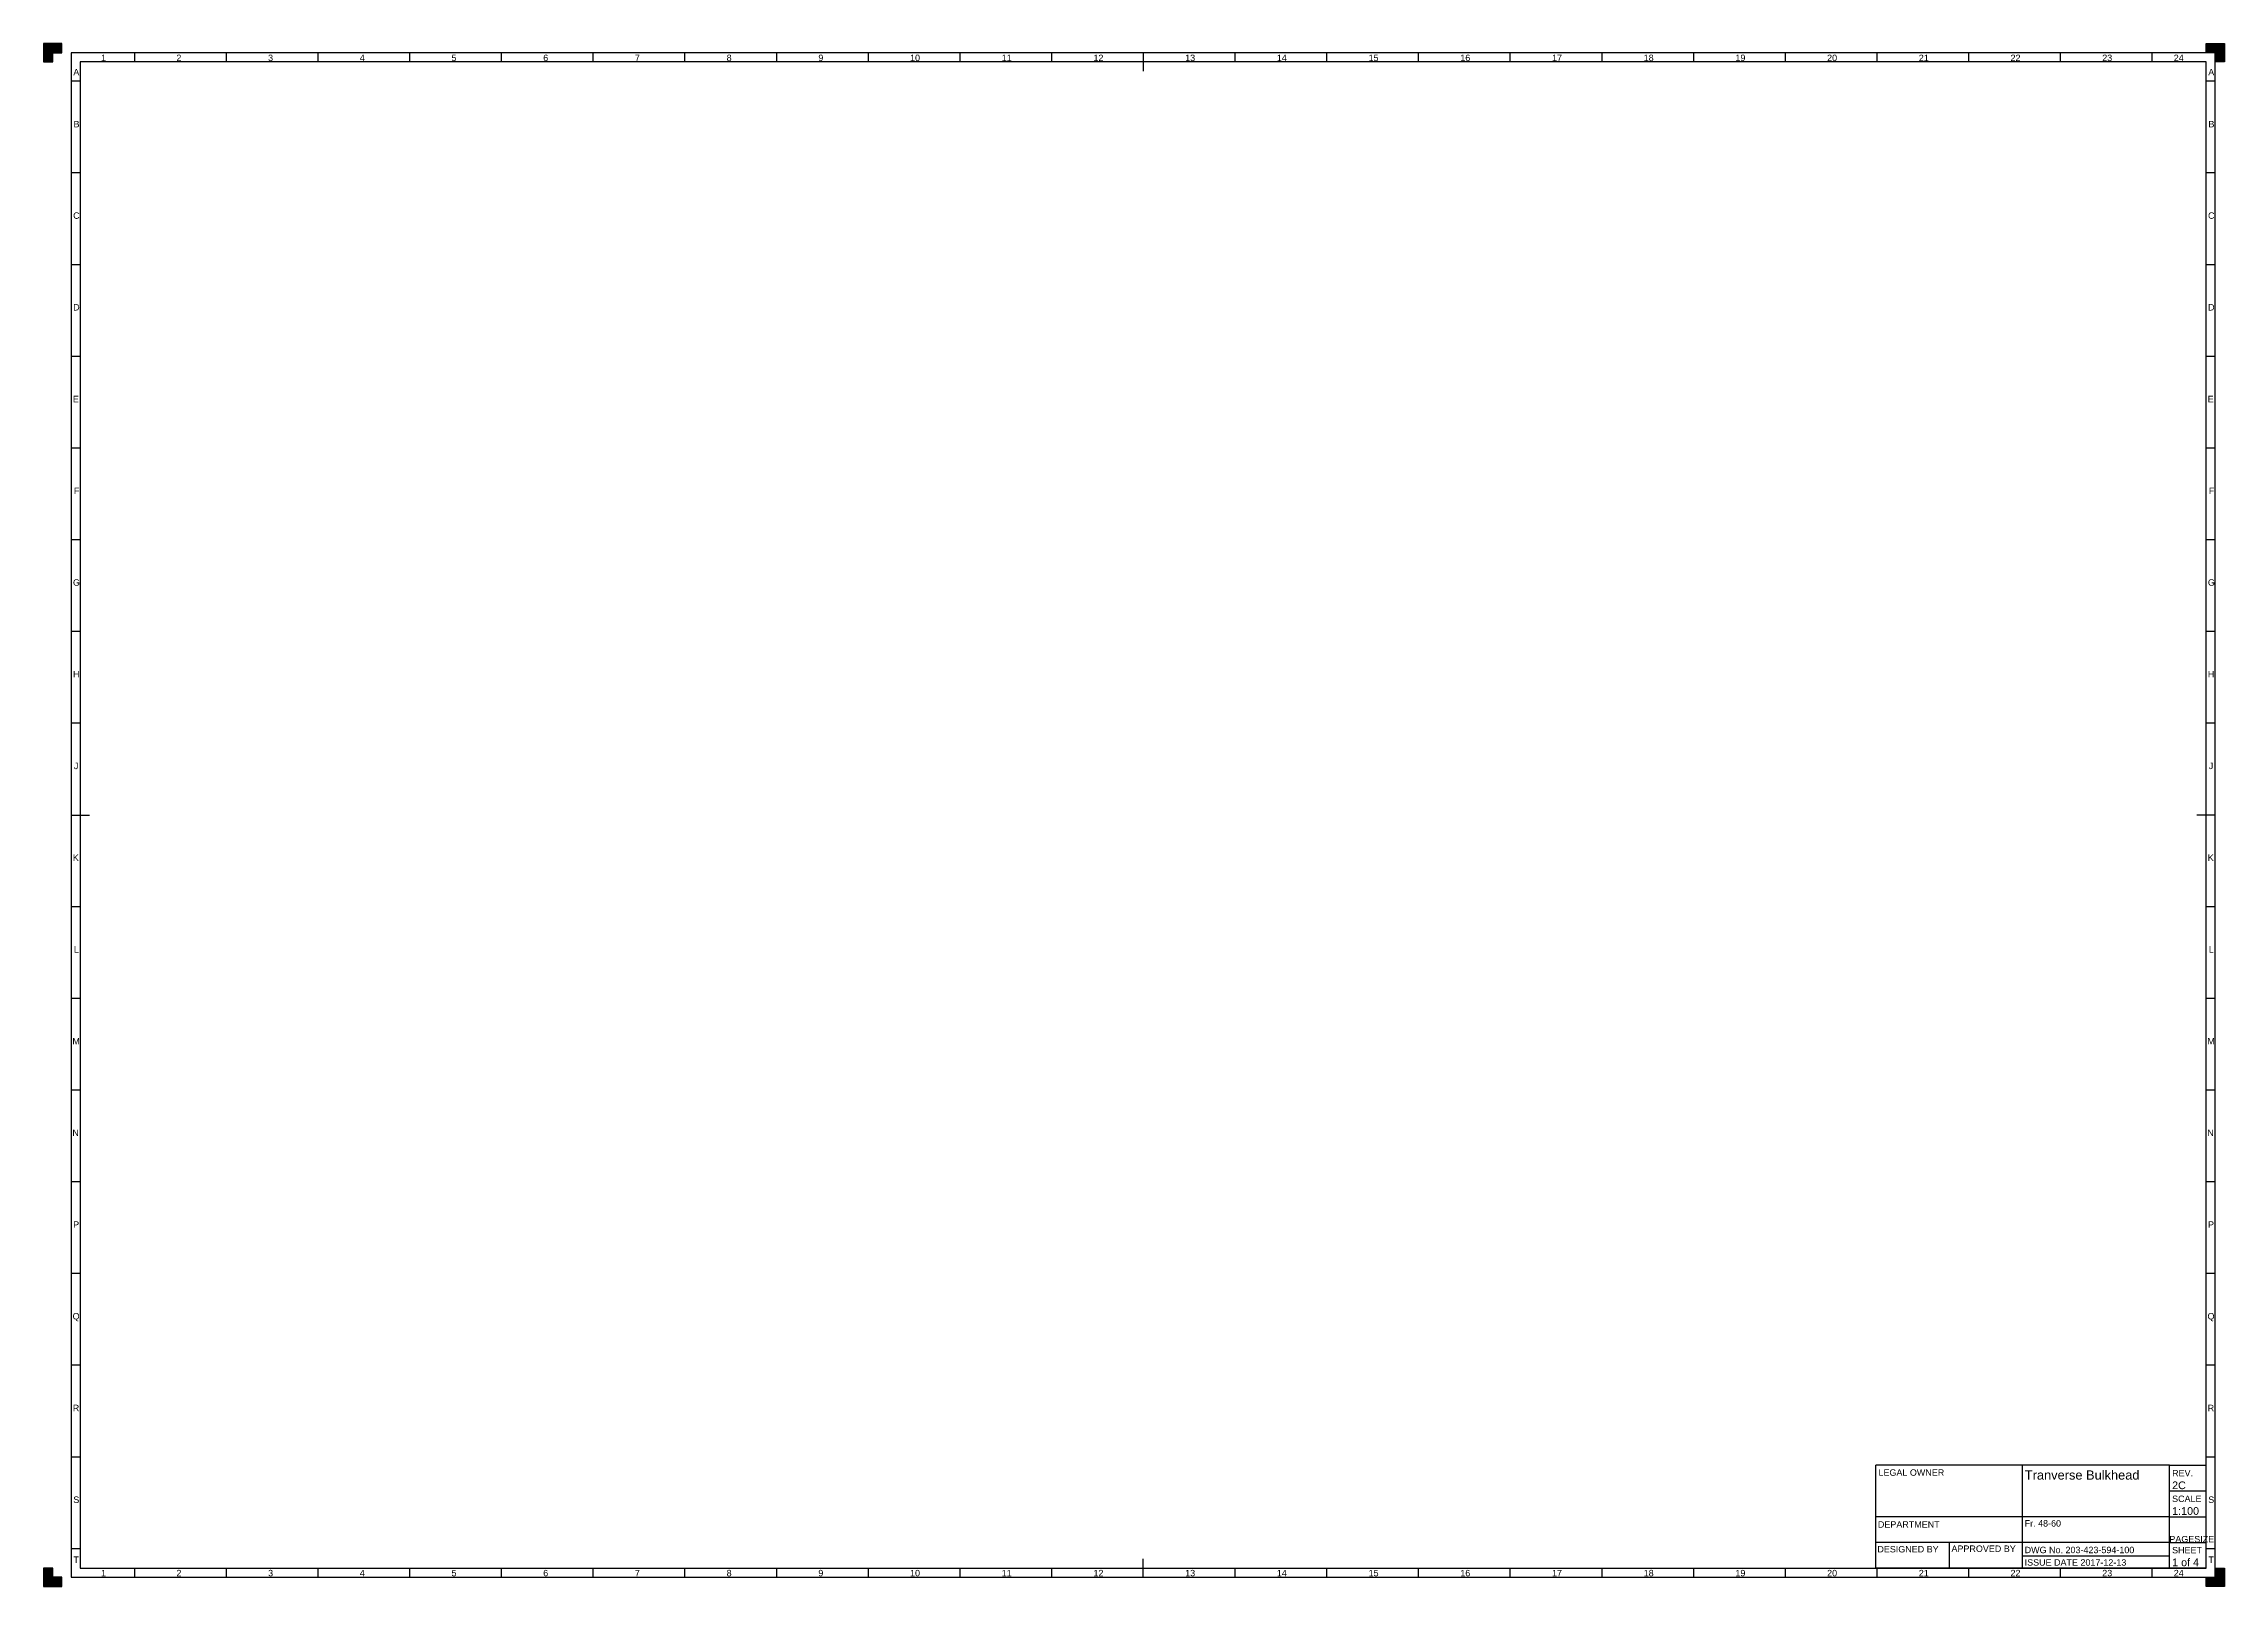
# Paper-space layout 'Layout1' of a CAD drawing. Header units: inches, sheet in millimetres. Extents: x 0 to 1189, y 0 to 841.
import ezdxf

# ---------------------------------------------------------------- set-up
doc = ezdxf.new("R2010")
doc.units = ezdxf.units.IN
doc.header["$MEASUREMENT"] = 0
doc.styles.get("Standard").update_dxf_attribs({"font": 'Arial.ttf'})

psp = doc.layouts.get("Layout1")

# ---------------------------------------------------------------- hatches: boundary and pattern name
h = psp.add_hatch(color=256)
h.dxf.hatch_style = 1
h.paths.add_polyline_path([(10, 841), (0, 841), (0, 831), (5, 831), (5, 836), (10, 836)])
h = psp.add_hatch(color=256)
h.dxf.hatch_style = 1
h.paths.add_polyline_path([(1189, 841), (1179, 841), (1179, 836), (1184, 836), (1184, 831), (1189, 831)])
h = psp.add_hatch(color=256)
h.dxf.hatch_style = 1
h.paths.add_polyline_path([(5, 10), (0, 10), (0, 0), (10, 0), (10, 5), (5, 5)])
h = psp.add_hatch(color=256)
h.dxf.hatch_style = 1
h.paths.add_polyline_path([(1189, 10), (1184, 10), (1184, 5), (1179, 5), (1179, 0), (1189, 0)])

# ---------------------------------------------------------------- linework, layer by layer
for p, q in [((10, 841), (0, 841)), ((0, 841), (0, 831)), ((5, 831), (5, 836)), ((5, 836), (10, 836)), ((10, 836), (10, 841)), ((1184, 836), (15, 836)), ((15, 836), (15, 5)), ((49.5, 836), (49.5, 831)), ((99.5, 836), (99.5, 831)), ((149.5, 836), (149.5, 831)), ((199.5, 836), (199.5, 831)), ((249.5, 836), (249.5, 831)), ((299.5, 836), (299.5, 831)), ((349.5, 836), (349.5, 831)), ((399.5, 836), (399.5, 831)), ((449.5, 836), (449.5, 831)), ((499.5, 836), (499.5, 831)), ((549.5, 836), (549.5, 831)), ((599.5, 836), (599.5, 826)), ((649.5, 836), (649.5, 831)), ((699.5, 836), (699.5, 831)), ((749.5, 836), (749.5, 831)), ((799.5, 836), (799.5, 831)), ((849.5, 836), (849.5, 831)), ((899.5, 836), (899.5, 831)), ((949.5, 836), (949.5, 831)), ((999.5, 836), (999.5, 831)), ((1049.5, 836), (1049.5, 831)), ((1099.5, 836), (1099.5, 831)), ((1149.5, 836), (1149.5, 831)), ((1179, 836), (1179, 841)), ((1179, 841), (1189, 841)), ((1184, 836), (1179, 836)), ((1184, 5), (1184, 836)), ((1184, 831), (1184, 836)), ((1189, 841), (1189, 831)), ((0, 831), (5, 831)), ((20, 820.5), (15, 820.5)), ((1179, 831), (20, 831)), ((20, 831), (20, 10)), ((1179, 10), (1179, 831)), ((1184, 820.5), (1179, 820.5)), ((1189, 831), (1184, 831)), ((20, 770.5), (15, 770.5)), ((1184, 770.5), (1179, 770.5)), ((20, 720.5), (15, 720.5)), ((1184, 720.5), (1179, 720.5)), ((20, 670.5), (15, 670.5)), ((1184, 670.5), (1179, 670.5)), ((20, 620.5), (15, 620.5)), ((1184, 620.5), (1179, 620.5)), ((20, 570.5), (15, 570.5)), ((1184, 570.5), (1179, 570.5)), ((20, 520.5), (15, 520.5)), ((1184, 520.5), (1179, 520.5)), ((20, 470.5), (15, 470.5)), ((1184, 470.5), (1179, 470.5)), ((15, 420.5), (25, 420.5)), ((1184, 420.5), (1174, 420.5)), ((20, 370.5), (15, 370.5)), ((1184, 370.5), (1179, 370.5)), ((20, 320.5), (15, 320.5)), ((1184, 320.5), (1179, 320.5)), ((20, 270.5), (15, 270.5)), ((1184, 270.5), (1179, 270.5)), ((20, 220.5), (15, 220.5)), ((1184, 220.5), (1179, 220.5)), ((20, 170.5), (15, 170.5)), ((1184, 170.5), (1179, 170.5)), ((20, 120.5), (15, 120.5)), ((1184, 120.5), (1179, 120.5)), ((20, 70.5), (15, 70.5)), ((999, 10), (999, 66)), ((1079, 66), (999, 66)), ((1079, 10), (1079, 66)), ((1159, 66), (1079, 66)), ((1159, 10), (1159, 66)), ((1159, 66), (1179, 66)), ((1184, 70.5), (1179, 70.5)), ((1159, 52), (1179, 52)), ((1079, 38), (999, 38)), ((1159, 38), (1079, 38)), ((1159, 38), (1179, 38)), ((1079, 24), (999, 24)), ((1039, 24), (1039, 10)), ((1159, 24), (1079, 24)), ((1159, 24), (1179, 24)), ((20, 20.5), (15, 20.5)), ((599.5, 5), (599.5, 15)), ((1159, 16.5), (1079, 16.5)), ((1184, 20.5), (1179, 20.5)), ((5, 10), (0, 10)), ((0, 10), (0, 0)), ((0, 0), (10, 0)), ((5, 5), (5, 10)), ((10, 5), (5, 5)), ((10, 0), (10, 5)), ((15, 5), (1184, 5)), ((20, 10), (1179, 10)), ((49.5, 10), (49.5, 5)), ((99.5, 10), (99.5, 5)), ((149.5, 10), (149.5, 5)), ((199.5, 10), (199.5, 5)), ((249.5, 10), (249.5, 5)), ((299.5, 10), (299.5, 5)), ((349.5, 10), (349.5, 5)), ((399.5, 10), (399.5, 5)), ((449.5, 10), (449.5, 5)), ((499.5, 10), (499.5, 5)), ((549.5, 10), (549.5, 5)), ((649.5, 10), (649.5, 5)), ((699.5, 10), (699.5, 5)), ((749.5, 10), (749.5, 5)), ((799.5, 10), (799.5, 5)), ((849.5, 10), (849.5, 5)), ((899.5, 10), (899.5, 5)), ((949.5, 10), (949.5, 5)), ((1179, 10), (999, 10)), ((999.5, 10), (999.5, 5)), ((1049.5, 10), (1049.5, 5)), ((1099.5, 10), (1099.5, 5)), ((1149.5, 10), (1149.5, 5)), ((1179, 0), (1179, 5)), ((1179, 5), (1184, 5)), ((1189, 0), (1179, 0)), ((1184, 10), (1189, 10)), ((1184, 5), (1184, 10)), ((1189, 10), (1189, 0))]:
    psp.add_line(p, q)

# ---------------------------------------------------------------- texts
for s, height, p in [('1', 3.5, (31.3, 831.5)), ('2', 3.5, (72.4, 831.5)), ('3', 3.5, (122.4, 831.5)), ('4', 3.5, (172.4, 831.5)), ('5', 3.5, (222.4, 831.5)), ('6', 3.5, (272.4, 831.5)), ('7', 3.5, (322.4, 831.5)), ('8', 3.5, (372.4, 831.5)), ('9', 3.5, (422.4, 831.5)), ('10', 3.5, (472.4, 831.5)), ('11', 3.5, (522.4, 831.5)), ('12', 3.5, (572.4, 831.5)), ('13', 3.5, (622.4, 831.5)), ('14', 3.5, (672.4, 831.5)), ('15', 3.5, (722.4, 831.5)), ('16', 3.5, (772.4, 831.5)), ('17', 3.5, (822.4, 831.5)), ('18', 3.5, (872.4, 831.5)), ('19', 3.5, (922.4, 831.5)), ('20', 3.5, (972.4, 831.5)), ('21', 3.5, (1022.4, 831.5)), ('22', 3.5, (1072.4, 831.5)), ('23', 3.5, (1122.4, 831.5)), ('24', 3.5, (1161.4, 831.5)), ('A', 3.5, (16.2, 823.7)), ('A', 3.5, (1180.2, 823.7)), ('B', 3.5, (16.3, 795.4)), ('B', 3.5, (1180.3, 795.4)), ('C', 3.5, (16.1, 745.5)), ('C', 3.5, (1180.1, 745.5)), ('D', 3.5, (16.1, 695.5)), ('D', 3.5, (1180.1, 695.5)), ('E', 3.5, (15.9, 645.5)), ('E', 3.5, (1179.9, 645.5)), ('F', 3.5, (16.5, 595.5)), ('F', 3.5, (1180.5, 595.5)), ('G', 3.5, (16, 545.5)), ('G', 3.5, (1180, 545.5)), ('H', 3.5, (16, 495.5)), ('H', 3.5, (1180, 495.5)), ('J', 3.5, (16.5, 445.5)), ('J', 3.5, (1180.5, 445.5)), ('K', 3.5, (15.9, 395.5)), ('K', 3.5, (1179.9, 395.5)), ('L', 3.5, (16.5, 345.5)), ('L', 3.5, (1180.5, 345.5)), ('M', 3.5, (15.7, 295.5)), ('M', 3.5, (1179.7, 295.5)), ('N', 3.5, (15.7, 245.5)), ('N', 3.5, (1179.7, 245.5)), ('P', 3.5, (16.1, 195.5)), ('P', 3.5, (1180.1, 195.5)), ('Q', 3.5, (15.8, 145.5)), ('Q', 3.5, (1179.8, 145.5)), ('R', 3.5, (15.9, 95.5)), ('R', 3.5, (1179.9, 95.5)), ('LEGAL OWNER', 3.5, (1000.4, 60.3)), ('Tranverse Bulkhead', 5, (1080.2, 58.2)), ('REV.', 3.5, (1160.5, 60)), ('S', 3.5, (16.2, 45.5)), ('SCALE', 3.5, (1160.5, 46)), ('2C', 4.2, (1160.5, 53)), ('S', 3.5, (1180.2, 45.5)), ('Fr. 48-60', 3.5, (1080.1, 32.6)), ('1:100', 4.2, (1160.5, 39)), ('DEPARTMENT', 3.5, (1000.1, 32)), ('T', 3.5, (16.3, 12.8)), ('DESIGNED BY', 3.5, (999.8, 18.5)), ('APPROVED BY', 3.5, (1040.2, 18.8)), ('DWG No. 203-423-594-100', 3.5, (1080.1, 18.1)), ('ISSUE DATE 2017-12-13', 3.5, (1080.1, 11.3)), ('SHEET', 3.5, (1160.5, 18)), ('1 of 4', 4.2, (1160.5, 11)), ('T', 3.5, (1180.3, 12.8)), ('1', 3.5, (31.3, 5.5)), ('2', 3.5, (72.4, 5.5)), ('3', 3.5, (122.4, 5.5)), ('4', 3.5, (172.4, 5.5)), ('5', 3.5, (222.4, 5.5)), ('6', 3.5, (272.4, 5.5)), ('7', 3.5, (322.4, 5.5)), ('8', 3.5, (372.4, 5.5)), ('9', 3.5, (422.4, 5.5)), ('10', 3.5, (472.4, 5.5)), ('11', 3.5, (522.4, 5.5)), ('12', 3.5, (572.4, 5.5)), ('13', 3.5, (622.4, 5.5)), ('14', 3.5, (672.4, 5.5)), ('15', 3.5, (722.4, 5.5)), ('16', 3.5, (772.4, 5.5)), ('17', 3.5, (822.4, 5.5)), ('18', 3.5, (872.4, 5.5)), ('19', 3.5, (922.4, 5.5)), ('20', 3.5, (972.4, 5.5)), ('21', 3.5, (1022.4, 5.5)), ('22', 3.5, (1072.4, 5.5)), ('23', 3.5, (1122.4, 5.5)), ('24', 3.5, (1161.4, 5.5))]:
    psp.add_text(s, height=height).set_placement(p)
psp.add_attdef('PAGESIZE', (1159, 24), 'A0', height=3.5)

doc.saveas('drawing.dxf')
